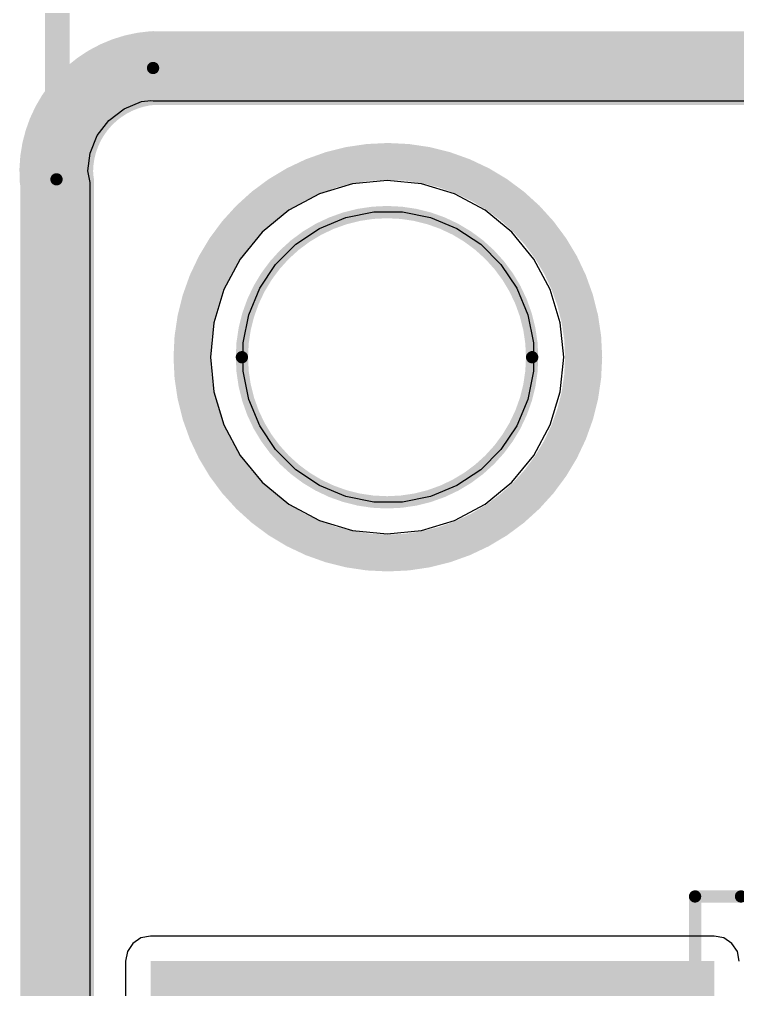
# Model space of a CAD drawing. Header units: inches. Extents: x -0.5 to 14, y -0.2 to 4.7.
# Drawn here: x -0.1496 to 0.1427, y 1.3517 to 1.7466 of the extents above; entities that cross this region are included whole.
import ezdxf

# ---------------------------------------------------------------- set-up
doc = ezdxf.new("R2010")
doc.units = ezdxf.units.IN
doc.header["$MEASUREMENT"] = 0
for name, color, linetype in [('Board_outline', 56, 'Continuous'), ('Bottom Layer', 5, 'Continuous'), ('Bottom Overlay', 54, 'Continuous'), ('Bottom Paste', 16, 'Continuous'), ('Bottom Solder', 6, 'Continuous'), ('Dimensions', 6, 'Continuous'), ('GND', 16, 'Continuous'), ('Keep-Out Layer', 6, 'Continuous'), ('Multi-Layer', 9, 'Continuous'), ('POWER', 76, 'Continuous'), ('Top Layer', 1, 'Continuous'), ('Top Overlay', 2, 'Continuous')]:
    doc.layers.add(name, color=color, linetype=linetype)

# ---------------------------------------------------------------- blocks, each defined once
blk = doc.blocks.new('VL53L5CXV0GC_1_B_22')
at = {"layer": 'Bottom Layer'}
for points in [[(-0.09842, 0.05118), (-0.07874, 0.05118), (-0.07874, 0.03149), (-0.09842, 0.03149)], [(-0.06889, 0.05118), (-0.04921, 0.05118), (-0.04921, 0.03149), (-0.06889, 0.03149)], [(-0.03937, 0.05118), (-0.01969, 0.05118), (-0.01969, 0.03149), (-0.03937, 0.03149)], [(-0.00984, 0.05118), (0.00984, 0.05118), (0.00984, 0.03149), (-0.00984, 0.03149)], [(0.01969, 0.05118), (0.03937, 0.05118), (0.03937, 0.03149), (0.01969, 0.03149)], [(0.04922, 0.05118), (0.0689, 0.05118), (0.0689, 0.03149), (0.04922, 0.03149)], [(0.07874, 0.05118), (0.09842, 0.05118), (0.09842, 0.03149), (0.07874, 0.03149)], [(-0.04559, 0.02362), (0.04559, 0.02362), (0.04559, -0.02363), (-0.04559, -0.02363)], [(-0.11417, 0.00984), (-0.09449, 0.00984), (-0.09449, -0.00985), (-0.11417, -0.00985)], [(0.09449, 0.00984), (0.11417, 0.00984), (0.11417, -0.00985), (0.09449, -0.00985)], [(-0.09842, -0.03149), (-0.07874, -0.03149), (-0.07874, -0.05118), (-0.09842, -0.05118)], [(-0.06889, -0.03149), (-0.04921, -0.03149), (-0.04921, -0.05118), (-0.06889, -0.05118)], [(-0.03937, -0.03149), (-0.01969, -0.03149), (-0.01969, -0.05118), (-0.03937, -0.05118)], [(-0.00984, -0.03149), (0.00984, -0.03149), (0.00984, -0.05118), (-0.00984, -0.05118)], [(0.01969, -0.03149), (0.03937, -0.03149), (0.03937, -0.05118), (0.01969, -0.05118)], [(0.04922, -0.03149), (0.0689, -0.03149), (0.0689, -0.05118), (0.04922, -0.05118)], [(0.07874, -0.03149), (0.09842, -0.03149), (0.09842, -0.05118), (0.07874, -0.05118)]]:
    blk.add_hatch(color=5, dxfattribs=at).paths.add_polyline_path(points)
at = {"layer": 'Bottom Paste'}
for points in [[(-0.09842, 0.05118), (-0.07874, 0.05118), (-0.07874, 0.03149), (-0.09842, 0.03149)], [(-0.06889, 0.05118), (-0.04921, 0.05118), (-0.04921, 0.03149), (-0.06889, 0.03149)], [(-0.03937, 0.05118), (-0.01969, 0.05118), (-0.01969, 0.03149), (-0.03937, 0.03149)], [(-0.00984, 0.05118), (0.00984, 0.05118), (0.00984, 0.03149), (-0.00984, 0.03149)], [(0.01969, 0.05118), (0.03937, 0.05118), (0.03937, 0.03149), (0.01969, 0.03149)], [(0.04922, 0.05118), (0.0689, 0.05118), (0.0689, 0.03149), (0.04922, 0.03149)], [(0.07874, 0.05118), (0.09842, 0.05118), (0.09842, 0.03149), (0.07874, 0.03149)], [(-0.04559, 0.02362), (0.04559, 0.02362), (0.04559, -0.02363), (-0.04559, -0.02363)], [(-0.11417, 0.00984), (-0.09449, 0.00984), (-0.09449, -0.00985), (-0.11417, -0.00985)], [(0.09449, 0.00984), (0.11417, 0.00984), (0.11417, -0.00985), (0.09449, -0.00985)], [(-0.09842, -0.03149), (-0.07874, -0.03149), (-0.07874, -0.05118), (-0.09842, -0.05118)], [(-0.06889, -0.03149), (-0.04921, -0.03149), (-0.04921, -0.05118), (-0.06889, -0.05118)], [(-0.03937, -0.03149), (-0.01969, -0.03149), (-0.01969, -0.05118), (-0.03937, -0.05118)], [(-0.00984, -0.03149), (0.00984, -0.03149), (0.00984, -0.05118), (-0.00984, -0.05118)], [(0.01969, -0.03149), (0.03937, -0.03149), (0.03937, -0.05118), (0.01969, -0.05118)], [(0.04922, -0.03149), (0.0689, -0.03149), (0.0689, -0.05118), (0.04922, -0.05118)], [(0.07874, -0.03149), (0.09842, -0.03149), (0.09842, -0.05118), (0.07874, -0.05118)]]:
    blk.add_hatch(color=16, dxfattribs=at).paths.add_polyline_path(points)
at = {"layer": 'Bottom Solder'}
for points in [[(-0.10039, 0.05315), (-0.07677, 0.05315), (-0.07677, 0.02952), (-0.10039, 0.02952)], [(-0.07086, 0.05315), (-0.04724, 0.05315), (-0.04724, 0.02952), (-0.07086, 0.02952)], [(-0.04134, 0.05315), (-0.01772, 0.05315), (-0.01772, 0.02952), (-0.04134, 0.02952)], [(-0.01181, 0.05315), (0.01181, 0.05315), (0.01181, 0.02952), (-0.01181, 0.02952)], [(0.01772, 0.05315), (0.04134, 0.05315), (0.04134, 0.02952), (0.01772, 0.02952)], [(0.04725, 0.05315), (0.07087, 0.05315), (0.07087, 0.02952), (0.04725, 0.02952)], [(0.07677, 0.05315), (0.10039, 0.05315), (0.10039, 0.02952), (0.07677, 0.02952)], [(-0.04756, 0.02559), (0.04756, 0.02559), (0.04756, -0.0256), (-0.04756, -0.0256)], [(-0.11614, 0.01181), (-0.09252, 0.01181), (-0.09252, -0.01182), (-0.11614, -0.01182)], [(0.09252, 0.01181), (0.11614, 0.01181), (0.11614, -0.01182), (0.09252, -0.01182)], [(-0.10039, -0.02952), (-0.07677, -0.02952), (-0.07677, -0.05315), (-0.10039, -0.05315)], [(-0.07086, -0.02952), (-0.04724, -0.02952), (-0.04724, -0.05315), (-0.07086, -0.05315)], [(-0.04134, -0.02952), (-0.01772, -0.02952), (-0.01772, -0.05315), (-0.04134, -0.05315)], [(-0.01181, -0.02952), (0.01181, -0.02952), (0.01181, -0.05315), (-0.01181, -0.05315)], [(0.01772, -0.02952), (0.04134, -0.02952), (0.04134, -0.05315), (0.01772, -0.05315)], [(0.04725, -0.02952), (0.07087, -0.02952), (0.07087, -0.05315), (0.04725, -0.05315)], [(0.07677, -0.02952), (0.10039, -0.02952), (0.10039, -0.05315), (0.07677, -0.05315)]]:
    blk.add_hatch(color=6, dxfattribs=at).paths.add_polyline_path(points)
at = {"layer": 'Bottom Overlay'}
for points in [[(0.09542, 0.06933, 0.005, 0.005, 0), (0.08542, 0.06933, 0.005, 0.005, 0)], [(0.09042, 0.06434, 0.005, 0.005, 0), (0.08542, 0.06933, 0.005, 0.005, 0)], [(0.09542, 0.06933, 0.005, 0.005, 0), (0.09042, 0.06434, 0.005, 0.005, 0)], [(-0.12598, 0.05905, 0.005, 0.005, 0), (-0.12598, -0.05906, 0.005, 0.005, 0)], [(-0.10728, 0.05905, 0.005, 0.005, 0), (-0.12598, 0.05905, 0.005, 0.005, 0)], [(0.12599, 0.05905, 0.005, 0.005, 0), (0.10729, 0.05905, 0.005, 0.005, 0)], [(0.12599, 0.05905, 0.005, 0.005, 0), (0.12599, -0.05906, 0.005, 0.005, 0)], [(0.05709, 0.02361, 0.00394, 0.00394, 0), (0.05709, -0.02363, 0.00394, 0.00394, 0)], [(0.08465, 0.02361, 0.00394, 0.00394, 0), (0.05709, 0.02361, 0.00394, 0.00394, 0)], [(0.08465, 0.02361, 0.00394, 0.00394, 0), (0.08465, -0.02363, 0.00394, 0.00394, 0)], [(-0.08179, 0.0123, 0.00394, 0.00394, 0), (-0.08179, -0.0123, 0.00394, 0.00394, 0)], [(-0.056, 0.0123, 0.00394, 0.00394, 0), (-0.08179, 0.0123, 0.00394, 0.00394, 0)], [(-0.056, 0.0123, 0.00394, 0.00394, 0), (-0.056, -0.0123, 0.00394, 0.00394, 0)], [(-0.056, -0.0123, 0.00394, 0.00394, 0), (-0.08179, -0.0123, 0.00394, 0.00394, 0)], [(0.08465, -0.02363, 0.00394, 0.00394, 0), (0.05709, -0.02363, 0.00394, 0.00394, 0)], [(-0.10729, -0.05906, 0.005, 0.005, 0), (-0.12598, -0.05906, 0.005, 0.005, 0)], [(0.12599, -0.05906, 0.005, 0.005, 0), (0.10729, -0.05906, 0.005, 0.005, 0)]]:
    blk.add_lwpolyline(points, format="xyseb", dxfattribs=at)
for points in [[(0.08417, 0.06933, 0.0025, 0.0025, 1), (0.08667, 0.06933, 0.0025, 0.0025, 1)], [(0.08417, 0.06933, 0.0025, 0.0025, 1), (0.08667, 0.06933, 0.0025, 0.0025, 1)], [(0.09417, 0.06933, 0.0025, 0.0025, 1), (0.09667, 0.06933, 0.0025, 0.0025, 1)], [(0.09417, 0.06933, 0.0025, 0.0025, 1), (0.09667, 0.06933, 0.0025, 0.0025, 1)], [(0.08917, 0.06434, 0.0025, 0.0025, 1), (0.09167, 0.06434, 0.0025, 0.0025, 1)], [(0.08917, 0.06434, 0.0025, 0.0025, 1), (0.09167, 0.06434, 0.0025, 0.0025, 1)], [(-0.12723, 0.05905, 0.0025, 0.0025, 1), (-0.12473, 0.05905, 0.0025, 0.0025, 1)], [(-0.12723, 0.05905, 0.0025, 0.0025, 1), (-0.12473, 0.05905, 0.0025, 0.0025, 1)], [(-0.10853, 0.05905, 0.0025, 0.0025, 1), (-0.10603, 0.05905, 0.0025, 0.0025, 1)], [(0.10604, 0.05905, 0.0025, 0.0025, 1), (0.10854, 0.05905, 0.0025, 0.0025, 1)], [(0.12474, 0.05905, 0.0025, 0.0025, 1), (0.12724, 0.05905, 0.0025, 0.0025, 1)], [(0.12474, 0.05905, 0.0025, 0.0025, 1), (0.12724, 0.05905, 0.0025, 0.0025, 1)], [(0.05611, 0.02361, 0.00197, 0.00197, 1), (0.05807, 0.02361, 0.00197, 0.00197, 1)], [(0.05611, 0.02361, 0.00197, 0.00197, 1), (0.05807, 0.02361, 0.00197, 0.00197, 1)], [(0.08367, 0.02361, 0.00197, 0.00197, 1), (0.08563, 0.02361, 0.00197, 0.00197, 1)], [(0.08367, 0.02361, 0.00197, 0.00197, 1), (0.08563, 0.02361, 0.00197, 0.00197, 1)], [(-0.08277, 0.0123, 0.00197, 0.00197, 1), (-0.08081, 0.0123, 0.00197, 0.00197, 1)], [(-0.08277, 0.0123, 0.00197, 0.00197, 1), (-0.08081, 0.0123, 0.00197, 0.00197, 1)], [(-0.05698, 0.0123, 0.00197, 0.00197, 1), (-0.05502, 0.0123, 0.00197, 0.00197, 1)], [(-0.05698, 0.0123, 0.00197, 0.00197, 1), (-0.05502, 0.0123, 0.00197, 0.00197, 1)], [(-0.0601, -0.00001, 0.00394, 0.00394, 1), (-0.0777, -0.00001, 0.00394, 0.00394, 1)], [(-0.07868, -0.00001, 0.00197, 0.00197, 1), (-0.07672, -0.00001, 0.00197, 0.00197, 1)], [(-0.06108, -0.00001, 0.00197, 0.00197, 1), (-0.05912, -0.00001, 0.00197, 0.00197, 1)], [(-0.08277, -0.0123, 0.00197, 0.00197, 1), (-0.08081, -0.0123, 0.00197, 0.00197, 1)], [(-0.08277, -0.0123, 0.00197, 0.00197, 1), (-0.08081, -0.0123, 0.00197, 0.00197, 1)], [(-0.05698, -0.0123, 0.00197, 0.00197, 1), (-0.05502, -0.0123, 0.00197, 0.00197, 1)], [(-0.05698, -0.0123, 0.00197, 0.00197, 1), (-0.05502, -0.0123, 0.00197, 0.00197, 1)], [(0.05611, -0.02363, 0.00197, 0.00197, 1), (0.05807, -0.02363, 0.00197, 0.00197, 1)], [(0.05611, -0.02363, 0.00197, 0.00197, 1), (0.05807, -0.02363, 0.00197, 0.00197, 1)], [(0.08367, -0.02363, 0.00197, 0.00197, 1), (0.08563, -0.02363, 0.00197, 0.00197, 1)], [(0.08367, -0.02363, 0.00197, 0.00197, 1), (0.08563, -0.02363, 0.00197, 0.00197, 1)], [(-0.12723, -0.05906, 0.0025, 0.0025, 1), (-0.12473, -0.05906, 0.0025, 0.0025, 1)], [(-0.12723, -0.05906, 0.0025, 0.0025, 1), (-0.12473, -0.05906, 0.0025, 0.0025, 1)], [(-0.10854, -0.05906, 0.0025, 0.0025, 1), (-0.10604, -0.05906, 0.0025, 0.0025, 1)], [(0.10604, -0.05906, 0.0025, 0.0025, 1), (0.10854, -0.05906, 0.0025, 0.0025, 1)], [(0.12474, -0.05906, 0.0025, 0.0025, 1), (0.12724, -0.05906, 0.0025, 0.0025, 1)], [(0.12474, -0.05906, 0.0025, 0.0025, 1), (0.12724, -0.05906, 0.0025, 0.0025, 1)]]:
    blk.add_lwpolyline(points, format="xyseb", close=True, dxfattribs=at)

msp = doc.modelspace()

# ---------------------------------------------------------------- hatches: boundary and pattern name
at = {"layer": 'Top Layer'}
for points in [[(-0.09622, 1.22657), (0.13316, 1.22657), (0.13316, 1.36334), (-0.09622, 1.36334)], [(0.03242, 1.12565), (0.13316, 1.12565), (0.13316, 1.36334), (0.03242, 1.36334)]]:
    msp.add_hatch(color=1, dxfattribs=at).paths.add_polyline_path(points)

# ---------------------------------------------------------------- linework, layer by layer
at = {"layer": 'Board_outline'}
for points in [[(-0.13451, 1.68149, 0.03, 0.03, -0.414214), (-0.09521, 1.72679, 0.03, 0.03, 0)], [(-0.13451, 1.68149, 0.03, 0.03, -0.414214), (-0.09521, 1.72679, 0.03, 0.03, 0)], [(-0.13451, 1.68149, 0.03, 0.03, -0.414214), (-0.09521, 1.72679, 0.03, 0.03, 0)], [(-0.13451, 1.68149, 0.03, 0.03, -0.414214), (-0.09521, 1.72679, 0.03, 0.03, 0)], [(-0.09521, 1.72677, 0.03, 0.03, 0), (1.23189, 1.72677, 0.03, 0.03, 0)], [(-0.09521, 1.72677, 0.03, 0.03, 0), (1.23189, 1.72677, 0.03, 0.03, 0)], [(-0.09521, 1.72677, 0.03, 0.03, 0), (1.23189, 1.72677, 0.03, 0.03, 0)], [(-0.09521, 1.72677, 0.03, 0.03, 0), (1.23189, 1.72677, 0.03, 0.03, 0)], [(-0.13421, -0.08202, 0.03, 0.03, 0), (-0.13421, 1.68018, 0.03, 0.03, 0)], [(-0.13421, -0.08202, 0.03, 0.03, 0), (-0.13421, 1.68018, 0.03, 0.03, 0)], [(-0.13421, -0.08202, 0.03, 0.03, 0), (-0.13421, 1.68018, 0.03, 0.03, 0)], [(-0.13421, -0.08302, 0.03, 0.03, 0), (-0.13421, 1.67918, 0.03, 0.03, 0)]]:
    msp.add_lwpolyline(points, format="xyseb", dxfattribs=at)
for points in [[(-0.10271, 1.72679, 0.015, 0.015, 1), (-0.08771, 1.72679, 0.015, 0.015, 1)], [(-0.10271, 1.72679, 0.015, 0.015, 1), (-0.08771, 1.72679, 0.015, 0.015, 1)], [(-0.10271, 1.72679, 0.015, 0.015, 1), (-0.08771, 1.72679, 0.015, 0.015, 1)], [(-0.10271, 1.72679, 0.015, 0.015, 1), (-0.08771, 1.72679, 0.015, 0.015, 1)], [(-0.10271, 1.72677, 0.015, 0.015, 1), (-0.08771, 1.72677, 0.015, 0.015, 1)], [(-0.10271, 1.72677, 0.015, 0.015, 1), (-0.08771, 1.72677, 0.015, 0.015, 1)], [(-0.10271, 1.72677, 0.015, 0.015, 1), (-0.08771, 1.72677, 0.015, 0.015, 1)], [(-0.10271, 1.72677, 0.015, 0.015, 1), (-0.08771, 1.72677, 0.015, 0.015, 1)], [(-0.14201, 1.68149, 0.015, 0.015, 1), (-0.12701, 1.68149, 0.015, 0.015, 1)], [(-0.14201, 1.68149, 0.015, 0.015, 1), (-0.12701, 1.68149, 0.015, 0.015, 1)], [(-0.14201, 1.68149, 0.015, 0.015, 1), (-0.12701, 1.68149, 0.015, 0.015, 1)], [(-0.14201, 1.68149, 0.015, 0.015, 1), (-0.12701, 1.68149, 0.015, 0.015, 1)], [(-0.14171, 1.68018, 0.015, 0.015, 1), (-0.12671, 1.68018, 0.015, 0.015, 1)], [(-0.14171, 1.68018, 0.015, 0.015, 1), (-0.12671, 1.68018, 0.015, 0.015, 1)], [(-0.14171, 1.68018, 0.015, 0.015, 1), (-0.12671, 1.68018, 0.015, 0.015, 1)], [(-0.14171, 1.67918, 0.015, 0.015, 1), (-0.12671, 1.67918, 0.015, 0.015, 1)]]:
    msp.add_lwpolyline(points, format="xyseb", close=True, dxfattribs=at)
at = {"layer": 'Bottom Layer'}
for p, q in [((-0.09989, 1.71314), (-0.09617, 1.71363)), ((-0.09617, 1.71363), (-0.09521, 1.71344)), ((-0.11318, 1.70546), (-0.10704, 1.71017)), ((-0.10704, 1.71017), (-0.09989, 1.71314)), ((-0.09521, 1.71344), (1.23189, 1.71344)), ((-0.1179, 1.69932), (-0.11318, 1.70546)), ((-0.12086, 1.69216), (-0.1179, 1.69932)), ((-0.12181, 1.68491), (-0.12086, 1.69216)), ((-0.12087, 1.68018), (-0.12181, 1.68491)), ((-0.12087, -0.08112), (-0.12087, 1.68018)), ((-0.01403, 1.67961), (-0.02752, 1.67552)), ((0, 1.681), (-0.01403, 1.67961)), ((0.01403, 1.67961), (0, 1.681)), ((0.02752, 1.67552), (0.01403, 1.67961)), ((-0.02752, 1.67552), (-0.03995, 1.66888)), ((0.03995, 1.66888), (0.02752, 1.67552)), ((-0.03995, 1.66888), (-0.05084, 1.65994)), ((0.05084, 1.65994), (0.03995, 1.66888)), ((-0.05084, 1.65994), (-0.05978, 1.64904)), ((0.05978, 1.64904), (0.05084, 1.65994)), ((-0.05978, 1.64904), (-0.06643, 1.63661)), ((0.06643, 1.63661), (0.05978, 1.64904)), ((-0.06643, 1.63661), (-0.07052, 1.62312)), ((0.07052, 1.62312), (0.06643, 1.63661)), ((-0.07052, 1.62312), (-0.0719, 1.60909)), ((0.0719, 1.60909), (0.07052, 1.62312)), ((-0.0719, 1.60909), (-0.07052, 1.59507)), ((0.07052, 1.59507), (0.0719, 1.60909)), ((-0.07052, 1.59507), (-0.06643, 1.58158)), ((0.06643, 1.58158), (0.07052, 1.59507)), ((-0.06643, 1.58158), (-0.05978, 1.56915)), ((0.05978, 1.56915), (0.06643, 1.58158)), ((-0.05978, 1.56915), (-0.05084, 1.55825)), ((0.05084, 1.55825), (0.05978, 1.56915)), ((-0.05084, 1.55825), (-0.03995, 1.54931)), ((0.03995, 1.54931), (0.05084, 1.55825)), ((-0.03995, 1.54931), (-0.02752, 1.54267)), ((0.02752, 1.54267), (0.03995, 1.54931)), ((-0.02752, 1.54267), (-0.01403, 1.53857)), ((0.01403, 1.53857), (0.02752, 1.54267)), ((-0.01403, 1.53857), (0, 1.53719)), ((0, 1.53719), (0.01403, 1.53857))]:
    msp.add_line(p, q, dxfattribs=at)
at = {"layer": 'Bottom Overlay'}
for points in [[(-0.13451, 1.68149, 0.03, 0.03, -0.414214), (-0.09521, 1.72679, 0.03, 0.03, 0)], [(-0.09521, 1.72677, 0.03, 0.03, 0), (1.23189, 1.72677, 0.03, 0.03, 0)], [(-0.13421, -0.08202, 0.03, 0.03, 0), (-0.13421, 1.68018, 0.03, 0.03, 0)]]:
    msp.add_lwpolyline(points, format="xyseb", dxfattribs=at)
for points in [[(-0.10271, 1.72679, 0.015, 0.015, 1), (-0.08771, 1.72679, 0.015, 0.015, 1)], [(-0.10271, 1.72677, 0.015, 0.015, 1), (-0.08771, 1.72677, 0.015, 0.015, 1)], [(-0.14201, 1.68149, 0.015, 0.015, 1), (-0.12701, 1.68149, 0.015, 0.015, 1)], [(-0.14171, 1.68018, 0.015, 0.015, 1), (-0.12671, 1.68018, 0.015, 0.015, 1)], [(0.07997, 1.60909, 0.015, 0.015, 1), (-0.07939, 1.60909, 0.015, 0.015, 1)], [(-0.08314, 1.60909, 0.0075, 0.0075, 1), (-0.07564, 1.60909, 0.0075, 0.0075, 1)], [(0.07622, 1.60909, 0.0075, 0.0075, 1), (0.08372, 1.60909, 0.0075, 0.0075, 1)]]:
    msp.add_lwpolyline(points, format="xyseb", close=True, dxfattribs=at)
at = {"layer": 'Dimensions'}
msp.add_lwpolyline([(-0.13421, 1.70418, 0.01, 0.01, 0), (-0.13421, 2.058, 0.01, 0.01, 0)], format="xyseb", dxfattribs=at)
msp.add_lwpolyline([(-0.13671, 1.70418, 0.005, 0.005, 1), (-0.13171, 1.70418, 0.005, 0.005, 1)], format="xyseb", close=True, dxfattribs=at)
at = {"layer": 'GND'}
for p, q in [((-0.09989, 1.71314), (-0.09617, 1.71363)), ((-0.09617, 1.71363), (-0.09521, 1.71344)), ((-0.11318, 1.70546), (-0.10704, 1.71017)), ((-0.10704, 1.71017), (-0.09989, 1.71314)), ((-0.09521, 1.71344), (1.23189, 1.71344)), ((-0.1179, 1.69932), (-0.11318, 1.70546)), ((-0.12086, 1.69216), (-0.1179, 1.69932)), ((-0.12181, 1.68491), (-0.12086, 1.69216)), ((-0.12087, 1.68018), (-0.12181, 1.68491)), ((-0.12087, -0.08112), (-0.12087, 1.68018)), ((-0.01403, 1.67961), (-0.02752, 1.67552)), ((0, 1.681), (-0.01403, 1.67961)), ((0.01403, 1.67961), (0, 1.681)), ((0.02752, 1.67552), (0.01403, 1.67961)), ((-0.02752, 1.67552), (-0.03995, 1.66888)), ((0.03995, 1.66888), (0.02752, 1.67552)), ((-0.03995, 1.66888), (-0.05084, 1.65994)), ((0.05084, 1.65994), (0.03995, 1.66888)), ((-0.05084, 1.65994), (-0.05978, 1.64904)), ((0.05978, 1.64904), (0.05084, 1.65994)), ((-0.05978, 1.64904), (-0.06643, 1.63661)), ((0.06643, 1.63661), (0.05978, 1.64904)), ((-0.06643, 1.63661), (-0.07052, 1.62312)), ((0.07052, 1.62312), (0.06643, 1.63661)), ((-0.07052, 1.62312), (-0.0719, 1.60909)), ((0.0719, 1.60909), (0.07052, 1.62312)), ((-0.0719, 1.60909), (-0.07052, 1.59507)), ((0.07052, 1.59507), (0.0719, 1.60909)), ((-0.07052, 1.59507), (-0.06643, 1.58158)), ((0.06643, 1.58158), (0.07052, 1.59507)), ((-0.06643, 1.58158), (-0.05978, 1.56915)), ((0.05978, 1.56915), (0.06643, 1.58158)), ((-0.05978, 1.56915), (-0.05084, 1.55825)), ((0.05084, 1.55825), (0.05978, 1.56915)), ((-0.05084, 1.55825), (-0.03995, 1.54931)), ((0.03995, 1.54931), (0.05084, 1.55825)), ((-0.03995, 1.54931), (-0.02752, 1.54267)), ((0.02752, 1.54267), (0.03995, 1.54931)), ((-0.02752, 1.54267), (-0.01403, 1.53857)), ((0.01403, 1.53857), (0.02752, 1.54267)), ((-0.01403, 1.53857), (0, 1.53719)), ((0, 1.53719), (0.01403, 1.53857))]:
    msp.add_line(p, q, dxfattribs=at)
at = {"layer": 'Keep-Out Layer'}
for points in [[(-0.09521, 1.72677, 0.00616, 0.00616, 0), (1.23188, 1.72677, 0.00616, 0.00616, 0)], [(-0.09521, 1.72677, 0.00616, 0.00616, 0), (1.23189, 1.72677, 0.00616, 0.00616, 0)], [(-0.13451, 1.68149, 0.005, 0.005, -0.414214), (-0.09521, 1.72679, 0.005, 0.005, 0)], [(-0.13451, 1.68149, 0.005, 0.005, -0.414214), (-0.09521, 1.72679, 0.005, 0.005, 0)], [(-0.13421, -0.08202, 0.00616, 0.00616, 0), (-0.13421, 1.68018, 0.00616, 0.00616, 0)], [(-0.13421, -0.08202, 0.00616, 0.00616, 0), (-0.13421, 1.68018, 0.00616, 0.00616, 0)]]:
    msp.add_lwpolyline(points, format="xyseb", dxfattribs=at)
for points in [[(-0.09675, 1.72677, 0.00308, 0.00308, 1), (-0.09367, 1.72677, 0.00308, 0.00308, 1)], [(-0.09675, 1.72677, 0.00308, 0.00308, 1), (-0.09367, 1.72677, 0.00308, 0.00308, 1)], [(-0.09646, 1.72679, 0.0025, 0.0025, 1), (-0.09396, 1.72679, 0.0025, 0.0025, 1)], [(-0.09646, 1.72679, 0.0025, 0.0025, 1), (-0.09396, 1.72679, 0.0025, 0.0025, 1)], [(-0.13575, 1.68018, 0.00308, 0.00308, 1), (-0.13267, 1.68018, 0.00308, 0.00308, 1)], [(-0.13575, 1.68018, 0.00308, 0.00308, 1), (-0.13267, 1.68018, 0.00308, 0.00308, 1)], [(-0.13576, 1.68149, 0.0025, 0.0025, 1), (-0.13326, 1.68149, 0.0025, 0.0025, 1)], [(-0.13576, 1.68149, 0.0025, 0.0025, 1), (-0.13326, 1.68149, 0.0025, 0.0025, 1)], [(0.05906, 1.60909, 0.005, 0.005, 1), (-0.05906, 1.60909, 0.005, 0.005, 1)], [(0.05906, 1.60909, 0.005, 0.005, 1), (-0.05906, 1.60909, 0.005, 0.005, 1)], [(-0.06031, 1.60909, 0.0025, 0.0025, 1), (-0.05781, 1.60909, 0.0025, 0.0025, 1)], [(-0.06031, 1.60909, 0.0025, 0.0025, 1), (-0.05781, 1.60909, 0.0025, 0.0025, 1)], [(0.05781, 1.60909, 0.0025, 0.0025, 1), (0.06031, 1.60909, 0.0025, 0.0025, 1)], [(0.05781, 1.60909, 0.0025, 0.0025, 1), (0.06031, 1.60909, 0.0025, 0.0025, 1)]]:
    msp.add_lwpolyline(points, format="xyseb", close=True, dxfattribs=at)
at = {"layer": 'Multi-Layer'}
for p, q in [((-0.01673, 1.66596), (-0.00532, 1.66823)), ((-0.00532, 1.66823), (0.0005, 1.66823)), ((0.0005, 1.66823), (0.00632, 1.66823)), ((0.00632, 1.66823), (0.01773, 1.66596)), ((-0.02747, 1.66151), (-0.01673, 1.66596)), ((0.01773, 1.66596), (0.02847, 1.66151)), ((-0.03715, 1.65504), (-0.02747, 1.66151)), ((0.02847, 1.66151), (0.03815, 1.65504)), ((-0.04537, 1.64682), (-0.03715, 1.65504)), ((0.03815, 1.65504), (0.04637, 1.64682)), ((-0.05183, 1.63715), (-0.04537, 1.64682)), ((0.04637, 1.64682), (0.05283, 1.63715)), ((-0.05629, 1.6264), (-0.05183, 1.63715)), ((0.05283, 1.63715), (0.05729, 1.6264)), ((-0.05856, 1.61499), (-0.05629, 1.6264)), ((0.05729, 1.6264), (0.05956, 1.61499)), ((-0.05856, 1.60917), (-0.05856, 1.61499)), ((0.05956, 1.61499), (0.05956, 1.60917)), ((-0.05856, 1.60336), (-0.05856, 1.60917)), ((0.05956, 1.60917), (0.05956, 1.60336)), ((-0.05629, 1.59195), (-0.05856, 1.60336)), ((0.05956, 1.60336), (0.05729, 1.59195)), ((-0.05183, 1.5812), (-0.05629, 1.59195)), ((0.05729, 1.59195), (0.05283, 1.5812)), ((-0.04537, 1.57153), (-0.05183, 1.5812)), ((0.05283, 1.5812), (0.04637, 1.57153)), ((-0.03715, 1.5633), (-0.04537, 1.57153)), ((0.04637, 1.57153), (0.03815, 1.5633)), ((-0.02747, 1.55684), (-0.03715, 1.5633)), ((0.03815, 1.5633), (0.02847, 1.55684)), ((-0.01673, 1.55239), (-0.02747, 1.55684)), ((0.02847, 1.55684), (0.01773, 1.55239)), ((-0.00532, 1.55012), (-0.01673, 1.55239)), ((0.01773, 1.55239), (0.00632, 1.55012)), ((0.0005, 1.55012), (-0.00532, 1.55012)), ((0.0005, 1.55012), (0.0005, 1.55012)), ((0.00632, 1.55012), (0.0005, 1.55012))]:
    msp.add_line(p, q, dxfattribs=at)
at = {"layer": 'POWER'}
for p, q in [((-0.09989, 1.71314), (-0.09617, 1.71363)), ((-0.09617, 1.71363), (-0.09521, 1.71344)), ((-0.11318, 1.70546), (-0.10704, 1.71017)), ((-0.10704, 1.71017), (-0.09989, 1.71314)), ((-0.09521, 1.71344), (1.23189, 1.71344)), ((-0.1179, 1.69932), (-0.11318, 1.70546)), ((-0.12086, 1.69216), (-0.1179, 1.69932)), ((-0.12181, 1.68491), (-0.12086, 1.69216)), ((-0.12087, 1.68018), (-0.12181, 1.68491)), ((-0.12087, 0.31049), (-0.12087, 1.68018)), ((-0.01403, 1.67961), (-0.02752, 1.67552)), ((0, 1.681), (-0.01403, 1.67961)), ((0.01403, 1.67961), (0, 1.681)), ((0.02752, 1.67552), (0.01403, 1.67961)), ((-0.02752, 1.67552), (-0.03995, 1.66888)), ((0.03995, 1.66888), (0.02752, 1.67552)), ((-0.03995, 1.66888), (-0.05084, 1.65994)), ((0.05084, 1.65994), (0.03995, 1.66888)), ((-0.05084, 1.65994), (-0.05978, 1.64904)), ((0.05978, 1.64904), (0.05084, 1.65994)), ((-0.05978, 1.64904), (-0.06643, 1.63661)), ((0.06643, 1.63661), (0.05978, 1.64904)), ((-0.06643, 1.63661), (-0.07052, 1.62312)), ((0.07052, 1.62312), (0.06643, 1.63661)), ((-0.07052, 1.62312), (-0.0719, 1.60909)), ((0.0719, 1.60909), (0.07052, 1.62312)), ((-0.0719, 1.60909), (-0.07052, 1.59507)), ((0.07052, 1.59507), (0.0719, 1.60909)), ((-0.07052, 1.59507), (-0.06643, 1.58158)), ((0.06643, 1.58158), (0.07052, 1.59507)), ((-0.06643, 1.58158), (-0.05978, 1.56915)), ((0.05978, 1.56915), (0.06643, 1.58158)), ((-0.05978, 1.56915), (-0.05084, 1.55825)), ((0.05084, 1.55825), (0.05978, 1.56915)), ((-0.05084, 1.55825), (-0.03995, 1.54931)), ((0.03995, 1.54931), (0.05084, 1.55825)), ((-0.03995, 1.54931), (-0.02752, 1.54267)), ((0.02752, 1.54267), (0.03995, 1.54931)), ((-0.02752, 1.54267), (-0.01403, 1.53857)), ((0.01403, 1.53857), (0.02752, 1.54267)), ((-0.01403, 1.53857), (0, 1.53719)), ((0, 1.53719), (0.01403, 1.53857))]:
    msp.add_line(p, q, dxfattribs=at)
at = {"layer": 'Top Layer'}
for p, q in [((-0.09989, 1.71314), (-0.09617, 1.71363)), ((-0.09617, 1.71363), (-0.09521, 1.71344)), ((-0.11318, 1.70546), (-0.10704, 1.71017)), ((-0.10704, 1.71017), (-0.09989, 1.71314)), ((-0.09521, 1.71344), (1.23189, 1.71344)), ((-0.1179, 1.69932), (-0.11318, 1.70546)), ((-0.12086, 1.69216), (-0.1179, 1.69932)), ((-0.12181, 1.68491), (-0.12086, 1.69216)), ((-0.12087, 1.68018), (-0.12181, 1.68491)), ((-0.12087, -0.08112), (-0.12087, 1.68018)), ((-0.01403, 1.67961), (-0.02752, 1.67552)), ((0, 1.681), (-0.01403, 1.67961)), ((0.01403, 1.67961), (0, 1.681)), ((0.02752, 1.67552), (0.01403, 1.67961)), ((-0.02752, 1.67552), (-0.03995, 1.66888)), ((0.03995, 1.66888), (0.02752, 1.67552)), ((-0.03995, 1.66888), (-0.05084, 1.65994)), ((0.05084, 1.65994), (0.03995, 1.66888)), ((-0.05084, 1.65994), (-0.05978, 1.64904)), ((0.05978, 1.64904), (0.05084, 1.65994)), ((-0.05978, 1.64904), (-0.06643, 1.63661)), ((0.06643, 1.63661), (0.05978, 1.64904)), ((-0.06643, 1.63661), (-0.07052, 1.62312)), ((0.07052, 1.62312), (0.06643, 1.63661)), ((-0.07052, 1.62312), (-0.0719, 1.60909)), ((0.0719, 1.60909), (0.07052, 1.62312)), ((-0.0719, 1.60909), (-0.07052, 1.59507)), ((0.07052, 1.59507), (0.0719, 1.60909)), ((-0.07052, 1.59507), (-0.06643, 1.58158)), ((0.06643, 1.58158), (0.07052, 1.59507)), ((-0.06643, 1.58158), (-0.05978, 1.56915)), ((0.05978, 1.56915), (0.06643, 1.58158)), ((-0.05978, 1.56915), (-0.05084, 1.55825)), ((0.05084, 1.55825), (0.05978, 1.56915)), ((-0.05084, 1.55825), (-0.03995, 1.54931)), ((0.03995, 1.54931), (0.05084, 1.55825)), ((-0.03995, 1.54931), (-0.02752, 1.54267)), ((0.02752, 1.54267), (0.03995, 1.54931)), ((-0.02752, 1.54267), (-0.01403, 1.53857)), ((0.01403, 1.53857), (0.02752, 1.54267)), ((-0.01403, 1.53857), (0, 1.53719)), ((0, 1.53719), (0.01403, 1.53857)), ((-0.10343, 1.37055), (-0.10564, 1.36725)), ((-0.10013, 1.37276), (-0.10343, 1.37055)), ((-0.09622, 1.37354), (-0.10013, 1.37276)), ((0.13316, 1.37354), (-0.09622, 1.37354)), ((0.13706, 1.37276), (0.13316, 1.37354)), ((0.14037, 1.37055), (0.13706, 1.37276)), ((0.14258, 1.36725), (0.14037, 1.37055)), ((-0.10564, 1.36725), (-0.10642, 1.36334)), ((0.14336, 1.36334), (0.14258, 1.36725)), ((-0.10642, 1.36334), (-0.10642, 1.22657))]:
    msp.add_line(p, q, dxfattribs=at)
at = {"layer": 'Top Overlay'}
for points in [[(-0.13451, 1.68149, 0.03, 0.03, -0.414214), (-0.09521, 1.72679, 0.03, 0.03, 0)], [(-0.09521, 1.72677, 0.03, 0.03, 0), (1.23189, 1.72677, 0.03, 0.03, 0)], [(-0.13421, -0.08302, 0.03, 0.03, 0), (-0.13421, 1.67918, 0.03, 0.03, 0)]]:
    msp.add_lwpolyline(points, format="xyseb", dxfattribs=at)
for points in [[(-0.10271, 1.72679, 0.015, 0.015, 1), (-0.08771, 1.72679, 0.015, 0.015, 1)], [(-0.10271, 1.72677, 0.015, 0.015, 1), (-0.08771, 1.72677, 0.015, 0.015, 1)], [(-0.14201, 1.68149, 0.015, 0.015, 1), (-0.12701, 1.68149, 0.015, 0.015, 1)], [(-0.14171, 1.67918, 0.015, 0.015, 1), (-0.12671, 1.67918, 0.015, 0.015, 1)], [(0.08007, 1.60909, 0.015, 0.015, 1), (-0.07929, 1.60909, 0.015, 0.015, 1)], [(-0.08304, 1.60909, 0.0075, 0.0075, 1), (-0.07554, 1.60909, 0.0075, 0.0075, 1)], [(0.07632, 1.60909, 0.0075, 0.0075, 1), (0.08382, 1.60909, 0.0075, 0.0075, 1)]]:
    msp.add_lwpolyline(points, format="xyseb", close=True, dxfattribs=at)

# ---------------------------------------------------------------- block references
at = {"rotation": 180}
msp.add_blockref('VL53L5CXV0GC_1_B_22', (0.25136, 1.33059), dxfattribs=at)

doc.saveas('drawing.dxf')
